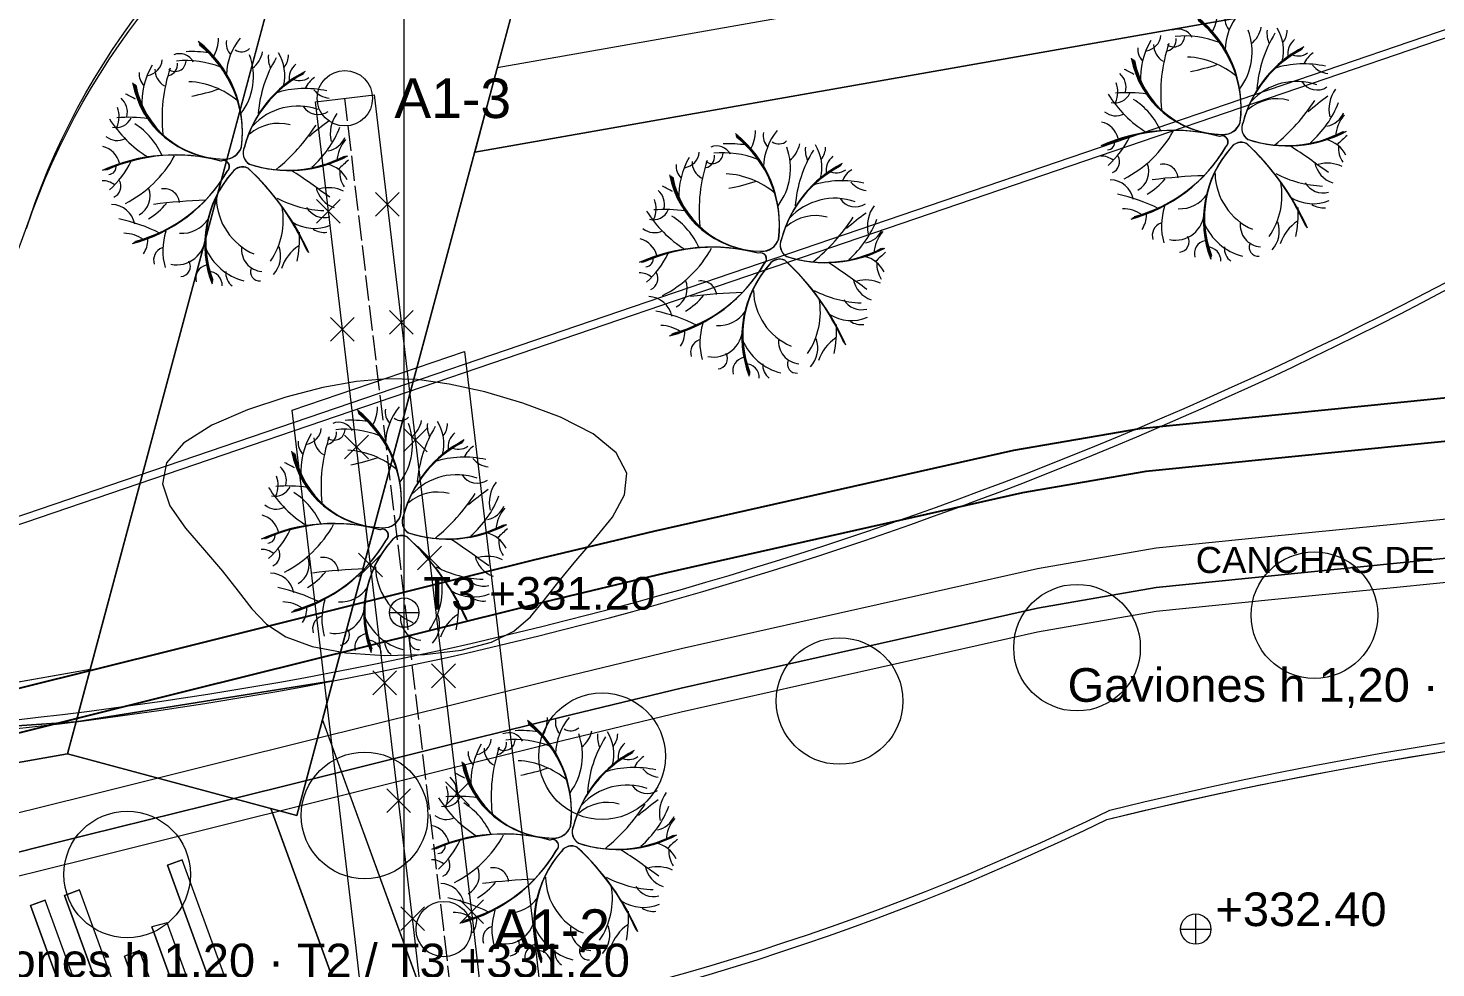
# Model space of a CAD drawing. Header units: metres. Extents: x -1097 to 1588, y -673 to 884.
# Drawn here: x 581 to 652.1, y 298 to 345.5 of the extents above; entities that cross this region are included whole.
import ezdxf

# ---------------------------------------------------------------- set-up
doc = ezdxf.new("R2010")
doc.units = ezdxf.units.M
doc.linetypes.add('DASHED', pattern=[1.524, 1.27, -0.254])
for name, color, linetype, lineweight, plot in [('ARBOLES_PROY', 3, 'Continuous', 0, False), ('CORTES', 1, 'Continuous', 0, False), ('COTAS', 7, 'Continuous', 0, False), ('CRECIDA_Q2', 150, 'Continuous', 0, False), ('Espacios relajacion', 32, 'Continuous', 0, False), ('EXT. caminos', 252, 'Continuous', 0, False), ('EXTENSIONES', 252, 'Continuous', 0, False), ('HATCHS', 7, 'Continuous', 0, False), ('PROY-TEXTO', 7, 'Continuous', 0, False), ('REPLANTEO', 1, 'Continuous', 0, False), ('Solado', 7, 'Continuous', 0, False), ('SUDS-HUMEDAL', 5, 'Continuous', 0, False), ('SUDS-JARDIN_LLUVIA', 4, 'Continuous', 0, False), ('SUDS-PASARELA', 30, 'Continuous', 0, False), ('TERRAZAS-GAVIONES', 8, 'Continuous', 0, False), ('TERRENO', 188, 'Continuous', 0, False), ('TEXTO', 7, 'Continuous', 0, False), ('VEGETACION', 85, 'Continuous', 0, False), ('VISTA LEJOS', 7, 'Continuous', 0, False)]:
    doc.layers.add(name, color=color, linetype=linetype, lineweight=lineweight, plot=plot)
doc.styles.add('ARIAL', font='arial.ttf')

msp = doc.modelspace()

# ---------------------------------------------------------------- linework, layer by layer
at = {"layer": ''}
for points in [[(576.526, 311.186), (588.526, 314.175), (600.526, 317.163), (606.55, 318.664), (612.618, 320.123), (630.81, 324.213), (637.172, 325.315), (661.388, 327.756)], [(661.609, 325.567), (637.471, 323.134), (631.239, 322.054), (613.116, 317.98), (607.073, 316.527), (601.058, 315.029), (589.058, 312.04), (577.058, 309.052)]]:
    msp.add_lwpolyline(points, dxfattribs=at)
at = {"layer": 'ARBOLES_PROY'}
for centre in [(646, 315.873), (634, 314.228), (622, 311.531), (610, 308.739), (598, 305.75), (586, 302.761)]:
    msp.add_circle(centre, 3.2, dxfattribs=at)
at = {"layer": 'CORTES'}
msp.add_lwpolyline([(600, 175), (600, 470)], dxfattribs=at)
at = {"layer": 'COTAS'}
for points in [[(600, 315.257), (600, 316.743)], [(599.258, 316), (600.742, 316)], [(640, 299.235), (640, 300.765)], [(639.235, 300), (640.765, 300)]]:
    msp.add_lwpolyline(points, dxfattribs=at)
for centre, radius in [((600, 316), 0.743), ((640, 300), 0.765)]:
    msp.add_circle(centre, radius, dxfattribs=at)
at = {"layer": 'CRECIDA_Q2'}
msp.add_lwpolyline([(578, 305.267), (584, 306.761), (590, 308.256), (596, 309.75), (602, 311.244), (608, 312.739), (614, 314.182), (620, 315.531), (626, 316.879), (632, 318.228), (638, 319.268), (644, 319.873), (650, 320.477), (656, 321.082)], dxfattribs=at)
at = {"layer": 'Espacios relajacion'}
for points in [[(588.784, 303.503), (588.032, 303.229), (598.027, 275.768), (598.779, 276.042)], [(583.592, 301.981), (582.84, 301.707), (591.017, 279.242), (591.769, 279.515)], [(581.864, 301.464), (581.113, 301.19), (591.108, 273.729), (591.859, 274.003)], [(588.025, 300.326), (587.249, 300.118), (595.204, 278.263), (595.98, 278.471)], [(586.624, 298.912), (585.872, 298.639), (594.206, 275.743), (594.981, 275.951)]]:
    msp.add_lwpolyline(points, close=True, dxfattribs=at)
at = {"layer": 'EXT. caminos'}
for points in [[(675.433, 356.013), (604.704, 343.542)], [(675.253, 351.92), (603.562, 339.279)], [(584.129, 313.118), (547.641, 306.684)], [(605.918, 283.002), (595.876, 310.593)], [(582.987, 308.855), (541.513, 301.542)], [(603.248, 278.643), (593.253, 306.104)], [(598.027, 275.768), (588.032, 303.229)], [(598.779, 276.042), (588.784, 303.503)], [(591.017, 279.242), (582.84, 301.707)], [(591.769, 279.515), (583.592, 301.981)], [(591.108, 273.729), (581.113, 301.19)], [(591.859, 274.003), (581.864, 301.464)], [(595.98, 278.471), (588.025, 300.326)], [(595.204, 278.263), (587.249, 300.118)], [(594.981, 275.951), (586.624, 298.912)], [(594.206, 275.743), (585.872, 298.639)]]:
    msp.add_lwpolyline(points, dxfattribs=at)
at = {"layer": 'EXTENSIONES'}
msp.add_lwpolyline([(598.516, 366.81), (610.107, 363.704), (594.578, 305.749), (582.987, 308.855)], close=True, dxfattribs=at)
for points in [[(588.032, 303.229), (588.784, 303.503)], [(582.84, 301.707), (583.592, 301.981)], [(581.113, 301.19), (581.864, 301.464)], [(588.025, 300.326), (587.249, 300.118)], [(586.624, 298.912), (585.872, 298.639)]]:
    msp.add_lwpolyline(points, dxfattribs=at)
at = {"layer": 'HATCHS', "color": 251}
for points in [[(609.061, 359.8), (595.103, 354.072), (583.424, 310.487), (596.398, 312.543)], [(596.398, 312.543), (583.424, 310.487), (582.987, 308.855), (594.578, 305.749)]]:
    msp.add_lwpolyline(points, close=True, dxfattribs=at)
at = {"layer": 'REPLANTEO', "linetype": 'DASHED'}
for points in [[(600, 216), (600, 470)], [(607, 256), (602, 300), (597, 342)]]:
    msp.add_lwpolyline(points, dxfattribs=at)
at = {"layer": 'REPLANTEO'}
for points in [[(598.549, 336.037), (599.749, 337.237)], [(598.549, 337.237), (599.749, 336.037)], [(595.57, 335.682), (596.77, 336.882)], [(595.57, 336.882), (596.77, 335.682)], [(596.279, 329.724), (597.479, 330.924)], [(596.279, 330.924), (597.479, 329.724)], [(599.258, 330.079), (600.458, 331.279)], [(599.258, 331.279), (600.458, 330.079)], [(599.968, 324.121), (601.168, 325.321)], [(599.968, 325.321), (601.168, 324.121)], [(596.989, 323.766), (598.189, 324.966)], [(596.989, 324.966), (598.189, 323.766)], [(597.698, 317.808), (598.898, 319.008)], [(597.698, 319.008), (598.898, 317.808)], [(600.677, 318.163), (601.877, 319.363)], [(600.677, 319.363), (601.877, 318.163)], [(598.407, 311.85), (599.607, 313.05)], [(598.407, 313.05), (599.607, 311.85)], [(601.386, 312.205), (602.586, 313.405)], [(601.386, 313.405), (602.586, 312.205)], [(602.095, 306.247), (603.295, 307.447)], [(602.095, 307.447), (603.295, 306.247)], [(599.117, 305.892), (600.317, 307.092)], [(599.117, 307.092), (600.317, 305.892)], [(599.826, 299.934), (601.026, 301.134)], [(599.826, 301.134), (601.026, 299.934)], [(602.805, 300.289), (604.005, 301.489)], [(602.805, 301.489), (604.005, 300.289)]]:
    msp.add_lwpolyline(points, dxfattribs=at)
for centre in [(597, 342), (602, 300)]:
    msp.add_circle(centre, 1.4, dxfattribs=at)
at = {"layer": 'Solado'}
for points in [[(604.704, 343.542), (603.562, 339.279), (675.253, 351.92), (675.433, 356.013)], [(584.129, 313.118), (560.389, 308.932), (583.424, 310.487)], [(582.987, 308.855), (583.424, 310.487), (560.389, 308.932), (547.641, 306.684), (541.513, 301.542)], [(595.876, 310.593), (594.578, 305.749), (593.253, 306.104), (597.753, 293.739), (601.763, 294.418)]]:
    msp.add_lwpolyline(points, close=True, dxfattribs=at)
at = {"layer": 'SUDS-HUMEDAL'}
msp.add_lwpolyline([(610.52, 320.831), (611.135, 321.954), (611.242, 323.048), (610.711, 324.084), (609.547, 325.036), (607.898, 325.879), (605.993, 326.592), (604.066, 327.155), (602.276, 327.554), (600.66, 327.78), (599.143, 327.825), (597.591, 327.689), (595.891, 327.376), (594.02, 326.893), (592.078, 326.253), (590.27, 325.473), (588.839, 324.572), (587.981, 323.575), (587.777, 322.506), (588.162, 321.394), (588.949, 320.268), (589.902, 319.156), (590.82, 318.087), (591.607, 317.09), (592.303, 316.189), (593.048, 315.409), (594.02, 314.769), (595.348, 314.286), (597.048, 313.972), (599.011, 313.837), (601.032, 313.882), (602.885, 314.107), (604.405, 314.507), (605.545, 315.07), (606.382, 315.782), (607.081, 316.626), (607.81, 317.578), (608.666, 318.614), (609.621, 319.708), (610.52, 320.831)], close=True, dxfattribs=at)
at = {"layer": 'SUDS-JARDIN_LLUVIA'}
msp.add_lwpolyline([(594.345, 326.234), (603.055, 329.206), (606.47, 300.52), (611.471, 256.508), (602.529, 255.492), (597.53, 299.48), (594.345, 326.234)], close=True, dxfattribs=at)
msp.add_lwpolyline([(594.345, 326.234), (603.055, 329.206), (606.47, 300.52), (611.471, 256.508), (602.529, 255.492), (597.53, 299.48), (594.345, 326.234)], close=True, dxfattribs=at)
at = {"layer": 'SUDS-PASARELA'}
msp.add_lwpolyline([(600.51, 299.827), (595.511, 341.823), (598.489, 342.177), (603.49, 300.173), (608.49, 256.169), (605.51, 255.831), (600.51, 299.827)], close=True, dxfattribs=at)
at = {"layer": 'TERRAZAS-GAVIONES'}
for points in [[(578, 305.267), (584, 306.761), (590, 308.256), (596, 309.75), (602, 311.244), (608, 312.739), (614, 314.182), (620, 315.531), (626, 316.879), (632, 318.228), (638, 319.268), (644, 319.873), (650, 320.477), (656, 321.082)], [(578, 303.267), (584, 304.761), (590, 306.256), (596, 307.75), (602, 309.244), (608, 310.739), (614, 312.182), (620, 313.531), (626, 314.879), (632, 316.228), (638, 317.268), (644, 317.873), (650, 318.477), (656, 319.082)], [(578, 303.267), (584, 304.761), (590, 306.256), (596, 307.75), (602, 309.244), (608, 310.739), (614, 312.182), (620, 313.531), (626, 314.879), (632, 316.228), (638, 317.268), (644, 317.873), (650, 318.477), (656, 319.082)], [(656, 319.082), (650, 318.477), (644, 317.873), (638, 317.268), (632, 316.228), (626, 314.879), (620, 313.531), (614, 312.182), (608, 310.739), (602, 309.244), (596, 307.75), (590, 306.256), (584, 304.761), (578, 303.267)], [(578, 303.267), (584, 304.761), (590, 306.256), (596, 307.75), (602, 309.244), (608, 310.739), (614, 312.182), (620, 313.531), (626, 314.879), (632, 316.228), (638, 317.268), (644, 317.873), (650, 318.477), (656, 319.082)], [(578, 302.067), (584, 303.561), (590, 305.056), (596, 306.55), (602, 308.044), (608, 309.539), (614, 310.982), (620, 312.331), (626, 313.679), (632, 315.028), (638, 316.068), (644, 316.673), (650, 317.277), (656, 317.882)]]:
    msp.add_lwpolyline(points, dxfattribs=at)
at = {"layer": 'TERRENO'}
for points in [[(556.565, 308.929, 0.197971), (699.318, 366.303, -2.596357)], [(556.565, 293.929, 0.155054), (635.507, 305.544, -0.151165), (758.244, 298.239)]]:
    msp.add_lwpolyline(points, format="xyb", dxfattribs=at)
at = {"layer": 'TEXTO', "color": 141}
msp.add_lwpolyline([(546.734, 308.929), (1267.067, 554.761)], dxfattribs=at)
at = {"layer": 'VEGETACION'}
for centre, radius, start, end in [((636.435, 341.515), 5.862, -7.01261, 51.76086), ((636.491, 341.5), 5.803, -7.01261, 51.76086), ((636.548, 341.486), 5.745, -7.01261, 51.76086), ((636.604, 341.472), 5.686, -7.01261, 51.76086), ((639.216, 346.28), 1.869, -30.31086, -0.13685), ((642.312, 346.021), 0.839, 169.67781, -136.28872), ((644.485, 344.356), 3, 140.20303, 178.19473), ((588.748, 345.035), 1.869, -30.31086, -0.13685), ((594.017, 343.111), 3, 140.20303, 178.19473), ((637.365, 345.264), 0.878, -80.57325, -5.45985), ((638.895, 345.149), 0.548, -126.83758, -2.22247), ((638.449, 344.947), 0.561, -77.85985, 7.89186), ((639.117, 344.724), 0.775, 26.98899, 112.35361), ((639.438, 340.397), 4.754, 68.3223, 95.67587), ((639.716, 344.355), 3.133, -37.03996, 20.27839), ((641.954, 345.855), 1.382, -52.21385, -10.74588), ((649.333, 342.002), 6.258, 148.36683, 175.73086), ((644.95, 345.311), 1.353, 174.4694, -156.12237), ((642.259, 344.407), 2.176, -14.12065, 31.52713), ((643.586, 345.454), 1.04, -37.87568, -0.69377), ((589.267, 337.788), 6.571, 82.33941, 92.54677), ((585.967, 340.27), 5.862, -7.01261, 51.76086), ((586.023, 340.255), 5.803, -7.01261, 51.76086), ((586.08, 340.241), 5.745, -7.01261, 51.76086), ((586.136, 340.227), 5.686, -7.01261, 51.76086), ((591.844, 344.776), 0.839, 169.67781, -136.28872), ((591.79, 344.931), 0.58, -125.06785, -46.75849), ((591.486, 344.61), 1.382, -52.21385, -10.74588), ((637.923, 344.489), 0.855, 175.5863, -134.2924), ((641.055, 342.994), 3.845, 149.94734, -176.82535), ((638.812, 344.692), 0.939, 178.87088, -119.62745), ((646.089, 342.26), 7.859, 161.42441, -173.90455), ((648.038, 339.272), 5.846, 117.23254, 165.08268), ((648.1, 339.264), 5.906, 117.23254, 165.08268), ((648.161, 339.256), 5.967, 117.23254, 165.08268), ((648.223, 339.248), 6.027, 117.23254, 165.08268), ((645.578, 344.25), 0.93, 129.13352, -169.79062), ((590.587, 341.749), 3.845, 149.94734, -176.82535), ((586.897, 344.019), 0.878, -80.57325, -5.45985), ((588.427, 343.904), 0.548, -126.83758, -2.22247), ((587.981, 343.702), 0.561, -77.85985, 7.89186), ((588.649, 343.479), 0.775, 26.98899, 112.35361), ((588.971, 339.152), 4.754, 68.3223, 95.67587), ((589.248, 343.11), 3.133, -37.03996, 20.27839), ((598.865, 340.757), 6.258, 148.36683, 175.73086), ((594.482, 344.066), 1.353, 174.4694, -156.12237), ((591.791, 343.162), 2.176, -14.12065, 31.52713), ((593.118, 344.209), 1.04, -37.87568, -0.69377), ((595.11, 343.005), 0.93, 129.13352, -169.79062), ((641.391, 344.903), 4.73, -169.39915, -90.61113), ((641.398, 344.855), 4.683, -169.39915, -90.61113), ((641.405, 344.806), 4.635, -169.39915, -90.61113), ((641.411, 344.758), 4.588, -169.39915, -90.61113), ((639.395, 339.996), 4.093, 49.1819, 87.28655), ((637.55, 354.471), 11.329, -78.88119, -71.62327), ((645.458, 338.742), 4.996, 77.26203, 107.34819), ((645.169, 344.947), 0.81, -119.40791, -53.77718), ((646.586, 343.276), 1.206, 122.42615, 158.39057), ((646.784, 344.373), 1.128, -141.31419, -95.81178), ((587.455, 343.244), 0.855, 175.5863, -134.2924), ((588.344, 343.447), 0.939, 178.87088, -119.62745), ((595.621, 341.015), 7.859, 161.42441, -173.90455), ((597.57, 338.027), 5.846, 117.23254, 165.08268), ((597.632, 338.019), 5.906, 117.23254, 165.08268), ((597.693, 338.011), 5.967, 117.23254, 165.08268), ((597.755, 338.003), 6.027, 117.23254, 165.08268), ((594.701, 343.702), 0.81, -119.40791, -53.77718), ((596.118, 342.031), 1.206, 122.42615, 158.39057), ((635.549, 342.546), 0.931, -14.60648, 49.15979), ((633.884, 337.943), 6.054, 60.2465, 65.67795), ((583.416, 336.698), 6.054, 60.2465, 65.67795), ((590.923, 343.658), 4.73, -169.39915, -90.61113), ((590.93, 343.61), 4.683, -169.39915, -90.61113), ((590.937, 343.561), 4.635, -169.39915, -90.61113), ((590.944, 343.513), 4.588, -169.39915, -90.61113), ((588.927, 338.751), 4.093, 49.1819, 87.28655), ((587.082, 353.226), 11.329, -78.88119, -71.62327), ((594.99, 337.497), 4.996, 77.26203, 107.34819), ((596.316, 343.128), 1.128, -141.31419, -95.81178), ((640.689, 345.4), 6.03, -148.02706, -121.83538), ((635.913, 342.595), 0.827, -103.47011, -23.89102), ((634.809, 342.328), 1.251, -25.45632, 21.23769), ((636.505, 334.929), 7.353, 81.86691, 94.41278), ((645.096, 339.732), 3.119, 70.80163, 137.40588), ((646.125, 343.342), 0.922, -146.51659, -56.55935), ((648.426, 341.453), 1.693, 143.15964, -166.58772), ((584.341, 341.083), 1.251, -25.45632, 21.23769), ((585.081, 341.301), 0.931, -14.60648, 49.15979), ((594.628, 338.487), 3.119, 70.80163, 137.40588), ((595.657, 342.097), 0.922, -146.51659, -56.55935), ((634.947, 338.91), 3.584, 23.33462, 57.91194), ((644.107, 339.787), 2.189, 74.31841, 131.55014), ((638.032, 347.018), 9.484, -50.96163, -32.70067), ((655.129, 330.435), 14.413, 125.94383, 130.94741), ((642.435, 343.621), 5.12, -49.01403, -20.95397), ((590.221, 344.155), 6.03, -148.02706, -121.83538), ((585.445, 341.35), 0.827, -103.47011, -23.89102), ((586.037, 333.684), 7.353, 81.86691, 94.41278), ((604.661, 329.19), 14.413, 125.94383, 130.94741), ((597.958, 340.208), 1.693, 143.15964, -166.58772), ((634.971, 339.684), 1.149, 14.16374, 76.17617), ((635.961, 341.992), 0.88, -130.29884, -61.78587), ((641.39, 341.079), 0.907, -93.13221, -17.97388), ((641.397, 341.069), 0.898, -93.13221, -17.97388), ((641.404, 341.059), 0.889, -93.13221, -17.97388), ((641.411, 341.049), 0.88, -93.13221, -17.97388), ((642.98, 340.482), 0.66, 153.41984, -121.27123), ((642.989, 340.486), 0.667, 153.41984, -121.27123), ((642.999, 340.49), 0.674, 153.41984, -121.27123), ((643.008, 340.495), 0.681, 153.41984, -121.27123), ((646.425, 341.706), 1.134, -79.471, -22.67378), ((648.903, 339.972), 1.835, 139.45159, 176.95737), ((585.493, 340.747), 0.88, -130.29884, -61.78587), ((584.48, 337.665), 3.584, 23.33462, 57.91194), ((593.639, 338.542), 2.189, 74.31841, 131.55014), ((587.564, 345.773), 9.484, -50.96163, -32.70067), ((591.967, 342.376), 5.12, -49.01403, -20.95397), ((613.108, 335.609), 5.862, -7.01261, 51.76086), ((613.164, 335.594), 5.803, -7.01261, 51.76086), ((613.22, 335.58), 5.745, -7.01261, 51.76086), ((615.889, 340.374), 1.869, -30.31086, -0.13685), ((618.985, 340.115), 0.839, 169.67781, -136.28872), ((621.157, 338.45), 3, 140.20303, 178.19473), ((638.855, 331.502), 8.881, 74.72725, 114.24073), ((638.887, 331.587), 8.792, 74.72725, 114.24073), ((638.92, 331.673), 8.703, 74.72725, 114.24073), ((638.952, 331.759), 8.615, 74.72725, 114.24073), ((632.382, 342.143), 4.762, -47.90984, -25.81356), ((633.719, 343.163), 5.869, -63.07438, -28.86719), ((641.322, 339.785), 0.311, -49.80286, 114.20931), ((641.33, 339.788), 0.308, -49.80286, 114.20931), ((641.337, 339.791), 0.305, -49.80286, 114.20931), ((641.345, 339.794), 0.302, -49.80286, 114.20931), ((644.566, 345.809), 6.199, -108.13167, -62.2585), ((644.592, 345.868), 6.263, -108.13167, -62.2585), ((644.618, 345.927), 6.327, -108.13167, -62.2585), ((644.643, 345.986), 6.391, -108.13167, -62.2585), ((654.695, 331.945), 10.79, 130.7293, 134.41442), ((584.503, 338.439), 1.149, 14.16374, 76.17617), ((590.922, 339.834), 0.907, -93.13221, -17.97388), ((590.929, 339.824), 0.898, -93.13221, -17.97388), ((590.936, 339.814), 0.889, -93.13221, -17.97388), ((590.943, 339.804), 0.88, -93.13221, -17.97388), ((592.512, 339.237), 0.66, 153.41984, -121.27123), ((592.521, 339.241), 0.667, 153.41984, -121.27123), ((592.531, 339.245), 0.674, 153.41984, -121.27123), ((592.54, 339.25), 0.681, 153.41984, -121.27123), ((595.958, 340.461), 1.134, -79.471, -22.67378), ((598.435, 338.727), 1.835, 139.45159, 176.95737), ((615.79, 338.818), 0.775, 26.98899, 112.35361), ((616.407, 333.127), 6.571, 82.33941, 92.54677), ((613.277, 335.565), 5.686, -7.01261, 51.76086), ((618.93, 340.27), 0.58, -125.06785, -46.75849), ((616.389, 338.449), 3.133, -37.03996, 20.27839), ((618.627, 339.949), 1.382, -52.21385, -10.74588), ((626.006, 336.096), 6.258, 148.36683, 175.73086), ((621.623, 339.405), 1.353, 174.4694, -156.12237), ((618.932, 338.501), 2.176, -14.12065, 31.52713), ((620.258, 339.548), 1.04, -37.87568, -0.69377), ((635.52, 339.781), 0.39, -87.47941, 11.74599), ((634.667, 343.571), 7.95, -74.86791, -30.40238), ((634.741, 343.536), 7.87, -74.86791, -30.40238), ((634.815, 343.501), 7.791, -74.86791, -30.40238), ((634.889, 343.466), 7.711, -74.86791, -30.40238), ((645.899, 335.839), 5.509, 138.41245, -158.97879), ((645.861, 335.881), 5.454, 138.41245, -158.97879), ((645.822, 335.923), 5.399, 138.41245, -158.97879), ((645.784, 335.966), 5.344, 138.41245, -158.97879), ((642.303, 339.128), 0.64, 64.15715, 144.97171), ((642.3, 339.137), 0.634, 64.15715, 144.97171), ((642.298, 339.147), 0.627, 64.15715, 144.97171), ((642.296, 339.156), 0.621, 64.15715, 144.97171), ((634.099, 330.505), 12.511, 23.86454, 47.40587), ((634.017, 330.406), 12.64, 23.86454, 47.40587), ((633.935, 330.308), 12.769, 23.86454, 47.40587), ((633.852, 330.209), 12.898, 23.86454, 47.40587), ((610.388, 288.495), 61.595, 53.87007, 56.06767), ((646.234, 338.444), 1.513, 26.97872, 76.13005), ((648.519, 339.495), 1.306, 175.41939, -146.01117), ((588.387, 330.257), 8.881, 74.72725, 114.24073), ((588.42, 330.342), 8.792, 74.72725, 114.24073), ((588.452, 330.428), 8.703, 74.72725, 114.24073), ((588.484, 330.514), 8.615, 74.72725, 114.24073), ((581.914, 340.898), 4.762, -47.90984, -25.81356), ((583.252, 341.918), 5.869, -63.07438, -28.86719), ((590.854, 338.54), 0.311, -49.80286, 114.20931), ((590.862, 338.543), 0.308, -49.80286, 114.20931), ((590.869, 338.546), 0.305, -49.80286, 114.20931), ((590.877, 338.549), 0.302, -49.80286, 114.20931), ((594.098, 344.564), 6.199, -108.13167, -62.2585), ((594.124, 344.623), 6.263, -108.13167, -62.2585), ((594.15, 344.682), 6.327, -108.13167, -62.2585), ((594.176, 344.741), 6.391, -108.13167, -62.2585), ((595.766, 337.199), 1.513, 26.97872, 76.13005), ((604.227, 330.7), 10.79, 130.7293, 134.41442), ((614.596, 338.582), 0.855, 175.5863, -134.2924), ((617.728, 337.088), 3.845, 149.94734, -176.82535), ((614.037, 339.358), 0.878, -80.57325, -5.45985), ((615.485, 338.786), 0.939, 178.87088, -119.62745), ((622.762, 336.353), 7.859, 161.42441, -173.90455), ((615.568, 339.243), 0.548, -126.83758, -2.22247), ((615.121, 339.041), 0.561, -77.85985, 7.89186), ((616.111, 334.491), 4.754, 68.3223, 95.67587), ((624.834, 333.35), 5.967, 117.23254, 165.08268), ((624.895, 333.342), 6.027, 117.23254, 165.08268), ((622.25, 338.344), 0.93, 129.13352, -169.79062), ((635.219, 338.081), 0.997, 52.25184, 90.5793), ((635.542, 338.8), 0.61, -65.70951, 27.14006), ((636.561, 338.296), 1.069, -61.51977, 22.95033), ((638.339, 337.893), 0.78, 6.63564, 100.13385), ((647.362, 339.025), 1.374, -169.09926, -108.54581), ((646.652, 336.936), 1.784, 65.24594, 104.85446), ((585.052, 338.536), 0.39, -87.47941, 11.74599), ((584.199, 342.326), 7.95, -74.86791, -30.40238), ((584.273, 342.291), 7.87, -74.86791, -30.40238), ((584.347, 342.256), 7.791, -74.86791, -30.40238), ((584.421, 342.22), 7.711, -74.86791, -30.40238), ((595.431, 334.594), 5.509, 138.41245, -158.97879), ((595.393, 334.636), 5.454, 138.41245, -158.97879), ((595.355, 334.678), 5.399, 138.41245, -158.97879), ((595.316, 334.721), 5.344, 138.41245, -158.97879), ((591.835, 337.883), 0.64, 64.15715, 144.97171), ((591.832, 337.892), 0.634, 64.15715, 144.97171), ((591.83, 337.902), 0.627, 64.15715, 144.97171), ((591.828, 337.911), 0.621, 64.15715, 144.97171), ((583.631, 329.26), 12.511, 23.86454, 47.40587), ((583.549, 329.161), 12.64, 23.86454, 47.40587), ((583.467, 329.063), 12.769, 23.86454, 47.40587), ((583.385, 328.964), 12.898, 23.86454, 47.40587), ((559.92, 287.25), 61.595, 53.87007, 56.06767), ((598.051, 338.25), 1.306, 175.41939, -146.01117), ((618.064, 338.997), 4.73, -169.39915, -90.61113), ((618.071, 338.949), 4.683, -169.39915, -90.61113), ((618.077, 338.9), 4.635, -169.39915, -90.61113), ((618.084, 338.852), 4.588, -169.39915, -90.61113), ((616.068, 334.09), 4.093, 49.1819, 87.28655), ((624.711, 333.366), 5.846, 117.23254, 165.08268), ((624.772, 333.358), 5.906, 117.23254, 165.08268), ((621.842, 339.041), 0.81, -119.40791, -53.77718), ((623.259, 337.37), 1.206, 122.42615, 158.39057), ((635.571, 340.373), 3.781, -58.5365, -40.24403), ((641.374, 309.522), 28.581, 91.89585, 97.18239), ((644.125, 338.266), 3.15, -178.6401, -113.40996), ((646.64, 343.232), 5.671, -117.27146, -92.28607), ((584.751, 336.836), 0.997, 52.25184, 90.5793), ((585.074, 337.555), 0.61, -65.70951, 27.14006), ((586.093, 337.051), 1.069, -61.51977, 22.95033), ((587.871, 336.648), 0.78, 6.63564, 100.13385), ((596.894, 337.78), 1.374, -169.09926, -108.54581), ((596.184, 335.691), 1.784, 65.24594, 104.85446), ((612.222, 336.64), 0.931, -14.60648, 49.15979), ((610.556, 332.037), 6.054, 60.2465, 65.67795), ((614.223, 348.565), 11.329, -78.88119, -71.62327), ((622.131, 332.836), 4.996, 77.26203, 107.34819), ((623.456, 338.467), 1.128, -141.31419, -95.81178), ((635.651, 336.657), 1.222, 10.88374, 88.48923), ((640.635, 337.104), 3.722, -34.2307, 10.37313), ((646.433, 338.262), 1.045, -148.92217, -74.86876), ((585.183, 335.412), 1.222, 10.88374, 88.48923), ((585.104, 339.128), 3.781, -58.5365, -40.24403), ((590.906, 308.277), 28.581, 91.89585, 97.18239), ((593.657, 337.021), 3.15, -178.6401, -113.40996), ((590.167, 335.859), 3.722, -34.2307, 10.37313), ((596.172, 341.987), 5.671, -117.27146, -92.28607), ((611.482, 336.422), 1.251, -25.45632, 21.23769), ((621.769, 333.826), 3.119, 70.80163, 137.40588), ((622.797, 337.436), 0.922, -146.51659, -56.55935), ((625.099, 335.547), 1.693, 143.15964, -166.58772), ((634.332, 328.929), 8.396, 63.11546, 78.20425), ((641.471, 335.548), 3.202, 162.29182, -164.58266), ((639.202, 338.067), 1.651, -93.06078, -33.79545), ((645.924, 338.761), 2.092, -122.25906, -66.98973), ((646.438, 337.544), 1.081, -121.91184, -83.51776), ((583.864, 327.684), 8.396, 63.11546, 78.20425), ((588.735, 336.822), 1.651, -93.06078, -33.79545), ((595.965, 337.017), 1.045, -148.92217, -74.86876), ((617.362, 339.494), 6.03, -148.02706, -121.83538), ((612.585, 336.688), 0.827, -103.47011, -23.89102), ((613.177, 329.023), 7.353, 81.86691, 94.41278), ((611.62, 333.004), 3.584, 23.33462, 57.91194), ((620.779, 333.881), 2.189, 74.31841, 131.55014), ((614.704, 341.112), 9.484, -50.96163, -32.70067), ((631.802, 324.529), 14.413, 125.94383, 130.94741), ((619.108, 337.715), 5.12, -49.01403, -20.95397), ((636.295, 334.683), 1.735, 55.05214, 89.71285), ((636.202, 336.099), 1.306, -33.66519, 0.2761), ((638.963, 336.291), 1.466, -101.26434, -1.15026), ((646.474, 333.863), 2.347, 124.73116, 160.55197), ((639.205, 336.184), 5.974, -11.32784, 2.75208), ((585.827, 333.438), 1.735, 55.05214, 89.71285), ((591.004, 334.303), 3.202, 162.29182, -164.58266), ((595.457, 337.516), 2.092, -122.25906, -66.98973), ((588.738, 334.938), 5.974, -11.32784, 2.75208), ((595.97, 336.299), 1.081, -121.91184, -83.51776), ((612.633, 336.086), 0.88, -130.29884, -61.78587), ((623.098, 335.8), 1.134, -79.471, -22.67378), ((625.575, 334.066), 1.835, 139.45159, 176.95737), ((638.462, 335.067), 0.66, 109.77659, -161.16161), ((643.066, 336.79), 2.858, -157.33263, -104.24202), ((643.359, 335.6), 1.115, 172.80158, -94.34358), ((642.802, 335.286), 1.423, -42.05543, 18.62735), ((585.735, 334.854), 1.306, -33.66519, 0.2761), ((587.994, 333.822), 0.66, 109.77659, -161.16161), ((588.495, 335.046), 1.466, -101.26434, -1.15026), ((592.598, 335.545), 2.858, -157.33263, -104.24202), ((592.892, 334.355), 1.115, 172.80158, -94.34358), ((592.334, 334.04), 1.423, -42.05543, 18.62735), ((596.006, 332.618), 2.347, 124.73116, 160.55197), ((615.528, 325.596), 8.881, 74.72725, 114.24073), ((611.644, 333.778), 1.149, 14.16374, 76.17617), ((615.56, 325.681), 8.792, 74.72725, 114.24073), ((615.592, 325.767), 8.703, 74.72725, 114.24073), ((615.624, 325.853), 8.615, 74.72725, 114.24073), ((610.392, 337.257), 5.869, -63.07438, -28.86719), ((618.063, 335.173), 0.907, -93.13221, -17.97388), ((618.07, 335.163), 0.898, -93.13221, -17.97388), ((618.077, 335.153), 0.889, -93.13221, -17.97388), ((618.083, 335.143), 0.88, -93.13221, -17.97388), ((619.653, 334.576), 0.66, 153.41984, -121.27123), ((619.662, 334.58), 0.667, 153.41984, -121.27123), ((619.671, 334.584), 0.674, 153.41984, -121.27123), ((619.681, 334.588), 0.681, 153.41984, -121.27123), ((621.239, 339.903), 6.199, -108.13167, -62.2585), ((621.265, 339.962), 6.263, -108.13167, -62.2585), ((621.29, 340.021), 6.327, -108.13167, -62.2585), ((621.316, 340.08), 6.391, -108.13167, -62.2585), ((639.152, 334.74), 0.513, -86.06631, 31.73431), ((640.605, 334.142), 0.675, 102.03316, -164.99288), ((640.572, 333.792), 0.696, -2.81364, 89.85899), ((642.265, 334.416), 0.818, 174.9157, -126.47299), ((643.149, 334.472), 0.456, 157.63517, -83.3031), ((588.684, 333.495), 0.513, -86.06631, 31.73431), ((612.193, 333.875), 0.39, -87.47941, 11.74599), ((609.054, 336.237), 4.762, -47.90984, -25.81356), ((611.339, 337.664), 7.95, -74.86791, -30.40238), ((611.413, 337.629), 7.87, -74.86791, -30.40238), ((611.487, 337.594), 7.791, -74.86791, -30.40238), ((611.562, 337.559), 7.711, -74.86791, -30.40238), ((617.995, 333.879), 0.311, -49.80286, 114.20931), ((618.002, 333.882), 0.308, -49.80286, 114.20931), ((618.01, 333.885), 0.305, -49.80286, 114.20931), ((618.017, 333.888), 0.302, -49.80286, 114.20931), ((618.975, 333.222), 0.64, 64.15715, 144.97171), ((618.973, 333.231), 0.634, 64.15715, 144.97171), ((618.971, 333.241), 0.627, 64.15715, 144.97171), ((618.968, 333.25), 0.621, 64.15715, 144.97171), ((610.772, 324.599), 12.511, 23.86454, 47.40587), ((610.689, 324.5), 12.64, 23.86454, 47.40587), ((610.607, 324.402), 12.769, 23.86454, 47.40587), ((610.525, 324.303), 12.898, 23.86454, 47.40587), ((587.061, 282.588), 61.595, 53.87007, 56.06767), ((622.906, 332.538), 1.513, 26.97872, 76.13005), ((631.368, 326.039), 10.79, 130.7293, 134.41442), ((625.191, 333.589), 1.306, 175.41939, -146.01117), ((590.137, 332.897), 0.675, 102.03316, -164.99288), ((590.105, 332.547), 0.696, -2.81364, 89.85899), ((591.797, 333.171), 0.818, 174.9157, -126.47299), ((592.681, 333.227), 0.456, 157.63517, -83.3031), ((611.892, 332.175), 0.997, 52.25184, 90.5793), ((612.215, 332.894), 0.61, -65.70951, 27.14006), ((622.572, 329.933), 5.509, 138.41245, -158.97879), ((622.533, 329.975), 5.454, 138.41245, -158.97879), ((622.495, 330.017), 5.399, 138.41245, -158.97879), ((622.457, 330.06), 5.344, 138.41245, -158.97879), ((613.233, 332.39), 1.069, -61.51977, 22.95033), ((615.012, 331.987), 0.78, 6.63564, 100.13385), ((620.798, 332.36), 3.15, -178.6401, -113.40996), ((623.313, 337.326), 5.671, -117.27146, -92.28607), ((624.035, 333.119), 1.374, -169.09926, -108.54581), ((623.325, 331.03), 1.784, 65.24594, 104.85446), ((612.324, 330.751), 1.222, 10.88374, 88.48923), ((612.244, 334.467), 3.781, -58.5365, -40.24403), ((618.046, 303.616), 28.581, 91.89585, 97.18239), ((617.308, 331.198), 3.722, -34.2307, 10.37313), ((623.106, 332.355), 1.045, -148.92217, -74.86876), ((611.005, 323.023), 8.396, 63.11546, 78.20425), ((615.875, 332.16), 1.651, -93.06078, -33.79545), ((622.597, 332.855), 2.092, -122.25906, -66.98973), ((612.968, 328.777), 1.735, 55.05214, 89.71285), ((612.875, 330.193), 1.306, -33.66519, 0.2761), ((618.144, 329.642), 3.202, 162.29182, -164.58266), ((615.635, 330.385), 1.466, -101.26434, -1.15026), ((615.878, 330.277), 5.974, -11.32784, 2.75208), ((623.11, 331.638), 1.081, -121.91184, -83.51776), ((615.134, 329.161), 0.66, 109.77659, -161.16161), ((619.738, 330.883), 2.858, -157.33263, -104.24202), ((620.032, 329.694), 1.115, 172.80158, -94.34358), ((619.475, 329.379), 1.423, -42.05543, 18.62735), ((623.146, 327.957), 2.347, 124.73116, 160.55197), ((615.825, 328.834), 0.513, -86.06631, 31.73431), ((617.278, 328.235), 0.675, 102.03316, -164.99288), ((619.822, 328.565), 0.456, 157.63517, -83.3031), ((617.245, 327.886), 0.696, -2.81364, 89.85899), ((618.937, 328.51), 0.818, 174.9157, -126.47299), ((594.003, 321.635), 5.862, -7.01261, 51.76086), ((594.06, 321.621), 5.803, -7.01261, 51.76086), ((594.116, 321.606), 5.745, -7.01261, 51.76086), ((594.172, 321.592), 5.686, -7.01261, 51.76086), ((596.784, 326.4), 1.869, -30.31086, -0.13685), ((599.88, 326.141), 0.839, 169.67781, -136.28872), ((602.053, 324.476), 3, 140.20303, 178.19473), ((599.826, 326.296), 0.58, -125.06785, -46.75849), ((594.933, 325.384), 0.878, -80.57325, -5.45985), ((596.463, 325.269), 0.548, -126.83758, -2.22247), ((596.017, 325.067), 0.561, -77.85985, 7.89186), ((596.685, 324.844), 0.775, 26.98899, 112.35361), ((597.007, 320.517), 4.754, 68.3223, 95.67587), ((597.303, 319.153), 6.571, 82.33941, 92.54677), ((597.284, 324.475), 3.133, -37.03996, 20.27839), ((599.522, 325.975), 1.382, -52.21385, -10.74588), ((606.901, 322.122), 6.258, 148.36683, 175.73086), ((602.518, 325.431), 1.353, 174.4694, -156.12237), ((599.828, 324.527), 2.176, -14.12065, 31.52713), ((601.154, 325.574), 1.04, -37.87568, -0.69377), ((595.491, 324.609), 0.855, 175.5863, -134.2924), ((598.623, 323.114), 3.845, 149.94734, -176.82535), ((596.38, 324.812), 0.939, 178.87088, -119.62745), ((603.657, 322.38), 7.859, 161.42441, -173.90455), ((605.606, 319.392), 5.846, 117.23254, 165.08268), ((605.668, 319.384), 5.906, 117.23254, 165.08268), ((605.729, 319.376), 5.967, 117.23254, 165.08268), ((605.791, 319.368), 6.027, 117.23254, 165.08268), ((603.146, 324.37), 0.93, 129.13352, -169.79062), ((602.737, 325.067), 0.81, -119.40791, -53.77718), ((604.154, 323.396), 1.206, 122.42615, 158.39057), ((598.959, 325.023), 4.73, -169.39915, -90.61113), ((598.966, 324.975), 4.683, -169.39915, -90.61113), ((598.973, 324.926), 4.635, -169.39915, -90.61113), ((598.98, 324.878), 4.588, -169.39915, -90.61113), ((596.963, 320.116), 4.093, 49.1819, 87.28655), ((595.118, 334.591), 11.329, -78.88119, -71.62327), ((603.026, 318.863), 4.996, 77.26203, 107.34819), ((604.352, 324.493), 1.128, -141.31419, -95.81178), ((593.117, 322.666), 0.931, -14.60648, 49.15979), ((591.452, 318.063), 6.054, 60.2465, 65.67795), ((602.665, 319.852), 3.119, 70.80163, 137.40588), ((598.257, 325.52), 6.03, -148.02706, -121.83538), ((593.481, 322.715), 0.827, -103.47011, -23.89102), ((592.377, 322.448), 1.251, -25.45632, 21.23769), ((594.073, 315.049), 7.353, 81.86691, 94.41278), ((603.693, 323.462), 0.922, -146.51659, -56.55935), ((605.994, 321.573), 1.693, 143.15964, -166.58772), ((592.516, 319.03), 3.584, 23.33462, 57.91194), ((601.675, 319.907), 2.189, 74.31841, 131.55014), ((595.6, 327.138), 9.484, -50.96163, -32.70067), ((612.698, 310.555), 14.413, 125.94383, 130.94741), ((600.003, 323.741), 5.12, -49.01403, -20.95397), ((592.539, 319.804), 1.149, 14.16374, 76.17617), ((593.529, 322.112), 0.88, -130.29884, -61.78587), ((598.958, 321.199), 0.907, -93.13221, -17.97388), ((598.965, 321.189), 0.898, -93.13221, -17.97388), ((598.972, 321.179), 0.889, -93.13221, -17.97388), ((598.979, 321.169), 0.88, -93.13221, -17.97388), ((600.548, 320.602), 0.66, 153.41984, -121.27123), ((600.557, 320.606), 0.667, 153.41984, -121.27123), ((600.567, 320.61), 0.674, 153.41984, -121.27123), ((600.576, 320.615), 0.681, 153.41984, -121.27123), ((603.994, 321.826), 1.134, -79.471, -22.67378), ((606.471, 320.092), 1.835, 139.45159, 176.95737), ((596.423, 311.622), 8.881, 74.72725, 114.24073), ((596.456, 311.707), 8.792, 74.72725, 114.24073), ((596.488, 311.793), 8.703, 74.72725, 114.24073), ((596.52, 311.879), 8.615, 74.72725, 114.24073), ((589.95, 322.263), 4.762, -47.90984, -25.81356), ((591.288, 323.283), 5.869, -63.07438, -28.86719), ((598.89, 319.905), 0.311, -49.80286, 114.20931), ((598.898, 319.908), 0.308, -49.80286, 114.20931), ((598.905, 319.911), 0.305, -49.80286, 114.20931), ((598.913, 319.914), 0.302, -49.80286, 114.20931), ((602.134, 325.929), 6.199, -108.13167, -62.2585), ((602.16, 325.988), 6.263, -108.13167, -62.2585), ((602.186, 326.047), 6.327, -108.13167, -62.2585), ((602.212, 326.106), 6.391, -108.13167, -62.2585), ((612.263, 312.065), 10.79, 130.7293, 134.41442), ((593.088, 319.901), 0.39, -87.47941, 11.74599), ((592.235, 323.691), 7.95, -74.86791, -30.40238), ((592.309, 323.656), 7.87, -74.86791, -30.40238), ((592.383, 323.621), 7.791, -74.86791, -30.40238), ((592.457, 323.586), 7.711, -74.86791, -30.40238), ((603.467, 315.959), 5.509, 138.41245, -158.97879), ((603.429, 316.001), 5.454, 138.41245, -158.97879), ((603.391, 316.043), 5.399, 138.41245, -158.97879), ((603.352, 316.086), 5.344, 138.41245, -158.97879), ((599.871, 319.248), 0.64, 64.15715, 144.97171), ((599.868, 319.258), 0.634, 64.15715, 144.97171), ((599.866, 319.267), 0.627, 64.15715, 144.97171), ((599.864, 319.276), 0.621, 64.15715, 144.97171), ((591.667, 310.625), 12.511, 23.86454, 47.40587), ((591.585, 310.526), 12.64, 23.86454, 47.40587), ((591.503, 310.428), 12.769, 23.86454, 47.40587), ((591.421, 310.329), 12.898, 23.86454, 47.40587), ((567.957, 268.615), 61.595, 53.87007, 56.06767), ((603.802, 318.564), 1.513, 26.97872, 76.13005), ((606.087, 319.615), 1.306, 175.41939, -146.01117), ((592.787, 318.201), 0.997, 52.25184, 90.5793), ((593.11, 318.92), 0.61, -65.70951, 27.14006), ((594.129, 318.416), 1.069, -61.51977, 22.95033), ((595.907, 318.013), 0.78, 6.63564, 100.13385), ((604.93, 319.145), 1.374, -169.09926, -108.54581), ((604.22, 317.056), 1.784, 65.24594, 104.85446), ((593.219, 316.777), 1.222, 10.88374, 88.48923), ((593.14, 320.493), 3.781, -58.5365, -40.24403), ((598.942, 289.642), 28.581, 91.89585, 97.18239), ((601.693, 318.386), 3.15, -178.6401, -113.40996), ((604.208, 323.352), 5.671, -117.27146, -92.28607), ((598.204, 317.224), 3.722, -34.2307, 10.37313), ((604.001, 318.382), 1.045, -148.92217, -74.86876), ((591.9, 309.049), 8.396, 63.11546, 78.20425), ((599.04, 315.668), 3.202, 162.29182, -164.58266), ((596.771, 318.187), 1.651, -93.06078, -33.79545), ((603.493, 318.881), 2.092, -122.25906, -66.98973), ((596.774, 316.304), 5.974, -11.32784, 2.75208), ((604.006, 317.664), 1.081, -121.91184, -83.51776), ((593.863, 314.803), 1.735, 55.05214, 89.71285), ((593.771, 316.219), 1.306, -33.66519, 0.2761), ((596.531, 316.411), 1.466, -101.26434, -1.15026), ((600.928, 315.72), 1.115, 172.80158, -94.34358), ((600.37, 315.406), 1.423, -42.05543, 18.62735), ((604.042, 313.984), 2.347, 124.73116, 160.55197), ((596.03, 315.187), 0.66, 109.77659, -161.16161), ((600.634, 316.91), 2.858, -157.33263, -104.24202), ((596.72, 314.86), 0.513, -86.06631, 31.73431), ((598.174, 314.262), 0.675, 102.03316, -164.99288), ((598.141, 313.912), 0.696, -2.81364, 89.85899), ((599.833, 314.536), 0.818, 174.9157, -126.47299), ((600.717, 314.592), 0.456, 157.63517, -83.3031), ((602.598, 305.945), 5.862, -7.01261, 51.76086), ((602.654, 305.93), 5.803, -7.01261, 51.76086), ((602.71, 305.916), 5.745, -7.01261, 51.76086), ((602.767, 305.901), 5.686, -7.01261, 51.76086), ((605.379, 310.71), 1.869, -30.31086, -0.13685), ((608.475, 310.451), 0.839, 169.67781, -136.28872), ((610.647, 308.786), 3, 140.20303, 178.19473), ((608.42, 310.606), 0.58, -125.06785, -46.75849), ((603.527, 309.694), 0.878, -80.57325, -5.45985), ((605.058, 309.579), 0.548, -126.83758, -2.22247), ((604.611, 309.377), 0.561, -77.85985, 7.89186), ((605.28, 309.154), 0.775, 26.98899, 112.35361), ((605.601, 304.827), 4.754, 68.3223, 95.67587), ((605.897, 303.463), 6.571, 82.33941, 92.54677), ((605.879, 308.785), 3.133, -37.03996, 20.27839), ((608.117, 310.285), 1.382, -52.21385, -10.74588), ((615.496, 306.432), 6.258, 148.36683, 175.73086), ((611.113, 309.741), 1.353, 174.4694, -156.12237), ((608.422, 308.837), 2.176, -14.12065, 31.52713), ((609.748, 309.884), 1.04, -37.87568, -0.69377), ((604.086, 308.919), 0.855, 175.5863, -134.2924), ((607.218, 307.424), 3.845, 149.94734, -176.82535), ((604.975, 309.122), 0.939, 178.87088, -119.62745), ((612.252, 306.69), 7.859, 161.42441, -173.90455), ((614.201, 303.702), 5.846, 117.23254, 165.08268), ((614.262, 303.694), 5.906, 117.23254, 165.08268), ((614.324, 303.686), 5.967, 117.23254, 165.08268), ((614.386, 303.678), 6.027, 117.23254, 165.08268), ((611.74, 308.68), 0.93, 129.13352, -169.79062), ((607.554, 309.333), 4.73, -169.39915, -90.61113), ((607.561, 309.285), 4.683, -169.39915, -90.61113), ((607.567, 309.236), 4.635, -169.39915, -90.61113), ((607.574, 309.188), 4.588, -169.39915, -90.61113), ((605.558, 304.426), 4.093, 49.1819, 87.28655), ((603.713, 318.901), 11.329, -78.88119, -71.62327), ((611.621, 303.172), 4.996, 77.26203, 107.34819), ((611.332, 309.377), 0.81, -119.40791, -53.77718), ((612.749, 307.706), 1.206, 122.42615, 158.39057), ((612.946, 308.803), 1.128, -141.31419, -95.81178), ((601.712, 306.976), 0.931, -14.60648, 49.15979), ((600.046, 302.373), 6.054, 60.2465, 65.67795), ((606.852, 309.83), 6.03, -148.02706, -121.83538), ((602.075, 307.025), 0.827, -103.47011, -23.89102), ((600.972, 306.758), 1.251, -25.45632, 21.23769), ((602.667, 299.359), 7.353, 81.86691, 94.41278), ((611.259, 304.162), 3.119, 70.80163, 137.40588), ((612.287, 307.772), 0.922, -146.51659, -56.55935), ((614.589, 305.883), 1.693, 143.15964, -166.58772), ((601.11, 303.34), 3.584, 23.33462, 57.91194), ((610.269, 304.217), 2.189, 74.31841, 131.55014), ((604.194, 311.448), 9.484, -50.96163, -32.70067), ((621.292, 294.865), 14.413, 125.94383, 130.94741), ((608.598, 308.051), 5.12, -49.01403, -20.95397), ((601.134, 304.114), 1.149, 14.16374, 76.17617), ((602.124, 306.422), 0.88, -130.29884, -61.78587), ((607.553, 305.509), 0.907, -93.13221, -17.97388), ((607.56, 305.499), 0.898, -93.13221, -17.97388), ((607.567, 305.489), 0.889, -93.13221, -17.97388), ((607.573, 305.479), 0.88, -93.13221, -17.97388), ((609.143, 304.912), 0.66, 153.41984, -121.27123), ((609.152, 304.916), 0.667, 153.41984, -121.27123), ((609.161, 304.92), 0.674, 153.41984, -121.27123), ((609.171, 304.925), 0.681, 153.41984, -121.27123), ((612.588, 306.136), 1.134, -79.471, -22.67378), ((615.066, 304.402), 1.835, 139.45159, 176.95737), ((605.018, 295.932), 8.881, 74.72725, 114.24073), ((605.05, 296.017), 8.792, 74.72725, 114.24073), ((605.082, 296.103), 8.703, 74.72725, 114.24073), ((605.114, 296.189), 8.615, 74.72725, 114.24073), ((598.545, 306.573), 4.762, -47.90984, -25.81356), ((599.882, 307.593), 5.869, -63.07438, -28.86719), ((607.485, 304.215), 0.311, -49.80286, 114.20931), ((607.492, 304.218), 0.308, -49.80286, 114.20931), ((607.5, 304.221), 0.305, -49.80286, 114.20931), ((607.507, 304.224), 0.302, -49.80286, 114.20931), ((610.729, 310.239), 6.199, -108.13167, -62.2585), ((610.755, 310.298), 6.263, -108.13167, -62.2585), ((610.78, 310.357), 6.327, -108.13167, -62.2585), ((610.806, 310.416), 6.391, -108.13167, -62.2585), ((620.858, 296.375), 10.79, 130.7293, 134.41442), ((601.683, 304.211), 0.39, -87.47941, 11.74599), ((600.829, 308), 7.95, -74.86791, -30.40238), ((600.903, 307.965), 7.87, -74.86791, -30.40238), ((600.978, 307.93), 7.791, -74.86791, -30.40238), ((601.052, 307.895), 7.711, -74.86791, -30.40238), ((612.062, 300.269), 5.509, 138.41245, -158.97879), ((612.023, 300.311), 5.454, 138.41245, -158.97879), ((611.985, 300.353), 5.399, 138.41245, -158.97879), ((611.947, 300.396), 5.344, 138.41245, -158.97879), ((608.465, 303.558), 0.64, 64.15715, 144.97171), ((608.463, 303.567), 0.634, 64.15715, 144.97171), ((608.461, 303.577), 0.627, 64.15715, 144.97171), ((608.458, 303.586), 0.621, 64.15715, 144.97171), ((600.262, 294.935), 12.511, 23.86454, 47.40587), ((600.18, 294.836), 12.64, 23.86454, 47.40587), ((600.097, 294.738), 12.769, 23.86454, 47.40587), ((600.015, 294.639), 12.898, 23.86454, 47.40587), ((576.551, 252.924), 61.595, 53.87007, 56.06767), ((612.396, 302.874), 1.513, 26.97872, 76.13005), ((614.681, 303.925), 1.306, 175.41939, -146.01117), ((601.382, 302.511), 0.997, 52.25184, 90.5793), ((601.705, 303.23), 0.61, -65.70951, 27.14006), ((602.724, 302.726), 1.069, -61.51977, 22.95033), ((604.502, 302.323), 0.78, 6.63564, 100.13385), ((613.525, 303.455), 1.374, -169.09926, -108.54581), ((612.815, 301.366), 1.784, 65.24594, 104.85446), ((601.734, 304.803), 3.781, -58.5365, -40.24403), ((607.536, 273.952), 28.581, 91.89585, 97.18239), ((610.288, 302.696), 3.15, -178.6401, -113.40996), ((612.803, 307.662), 5.671, -117.27146, -92.28607), ((601.814, 301.087), 1.222, 10.88374, 88.48923), ((606.798, 301.534), 3.722, -34.2307, 10.37313), ((612.596, 302.692), 1.045, -148.92217, -74.86876), ((600.495, 293.359), 8.396, 63.11546, 78.20425), ((607.634, 299.978), 3.202, 162.29182, -164.58266), ((605.365, 302.496), 1.651, -93.06078, -33.79545), ((612.087, 303.191), 2.092, -122.25906, -66.98973), ((612.601, 301.974), 1.081, -121.91184, -83.51776), ((602.458, 299.113), 1.735, 55.05214, 89.71285), ((602.365, 300.529), 1.306, -33.66519, 0.2761), ((605.125, 300.721), 1.466, -101.26434, -1.15026), ((612.636, 298.293), 2.347, 124.73116, 160.55197), ((605.368, 300.613), 5.974, -11.32784, 2.75208), ((604.624, 299.497), 0.66, 109.77659, -161.16161), ((609.229, 301.22), 2.858, -157.33263, -104.24202), ((609.522, 300.03), 1.115, 172.80158, -94.34358), ((608.965, 299.715), 1.423, -42.05543, 18.62735), ((605.315, 299.17), 0.513, -86.06631, 31.73431), ((606.768, 298.572), 0.675, 102.03316, -164.99288), ((606.735, 298.222), 0.696, -2.81364, 89.85899), ((608.428, 298.846), 0.818, 174.9157, -126.47299), ((609.312, 298.901), 0.456, 157.63517, -83.3031)]:
    msp.add_arc(centre, radius, start, end, dxfattribs=at)
at = {"layer": 'VISTA LEJOS'}
for points in [[(546.885, 309.399), (1267.218, 555.231)], [(546.734, 308.929), (1267.067, 554.761)]]:
    msp.add_lwpolyline(points, dxfattribs=at)
for points in [[(556.716, 309.399, 0.197971), (699.469, 366.772, -2.596357)], [(556.565, 308.929, 0.197971), (699.318, 366.303, -2.596357)], [(556.716, 309.399, 0.211541), (581.058, 335.889, -0.387748), (624.465, 359.872, 0.121393)], [(580.907, 335.419, -0.387748), (624.315, 359.402, 0.121393)], [(580.907, 335.419, -0.387748), (624.315, 359.402, 0.121393)], [(556.565, 293.929, 0.155054), (635.507, 305.544, -0.135847), (746.43, 302.278, -0.098306)], [(556.716, 294.398, 0.155054), (635.658, 306.014, -0.135847), (746.581, 302.748, -0.098306)]]:
    msp.add_lwpolyline(points, format="xyb", dxfattribs=at)

# ---------------------------------------------------------------- texts
at = {"layer": 'COTAS', "style": 'ARIAL'}
for s, height, p in [('T3 +331.20', 1.65, (600.965, 316.149)), ('Gaviones h 1,20 · T2 / T3 +331.20', 1.7, (633.525, 311.492)), ('+332.40', 1.7, (640.995, 300.153)), ('Gaviones h 1,20 · T2 / T3 +331.20', 1.7, (575.171, 297.563))]:
    msp.add_text(s, height=height, dxfattribs=at).set_placement(p)
at = {"layer": 'PROY-TEXTO', "style": 'ARIAL'}
msp.add_text('CANCHAS DE CÉSPED NATURAL (T2 inundable)', height=1.32, dxfattribs=at).set_placement((640, 318))
at = {"layer": 'REPLANTEO', "style": 'ARIAL'}
for s, p in [('A1-3', (599.5, 341)), ('A1-2', (604.5, 299))]:
    msp.add_text(s, height=2, dxfattribs=at).set_placement(p)

doc.saveas('drawing.dxf')
